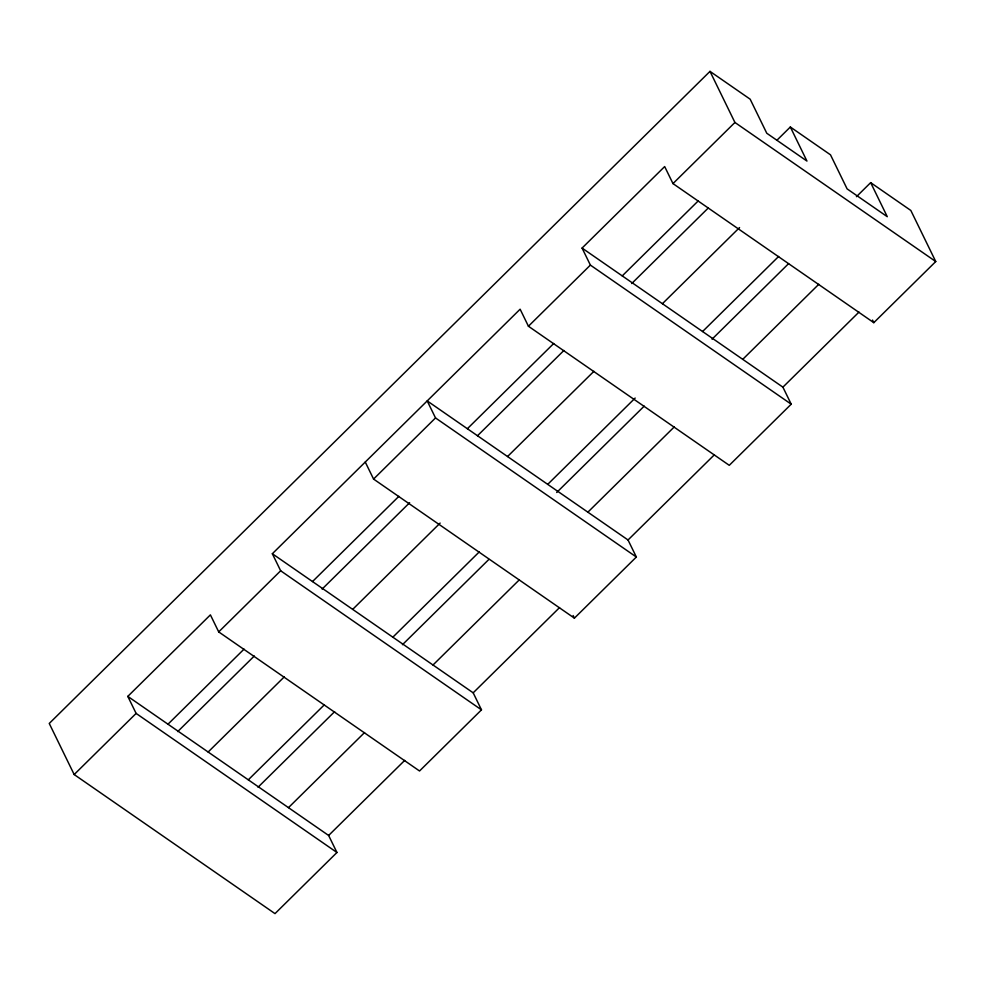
<?xml version="1.0" encoding="UTF-8"?>
<svg xmlns="http://www.w3.org/2000/svg" width="985" height="985" viewBox="0 0 985 985"><rect width="100%" height="100%" fill="white"/><g stroke="black" fill="none" stroke-linecap="round" stroke-linejoin="round"><path stroke-width="1.48" d="M777.202 139.969L790.339 127.003L806.949 161.072L766.773 133.246L750.164 99.189L710 71.376L49.25 723.458L74.171 774.542L275 913.624L336.944 852.493L328.633 835.465L127.804 696.383L210.396 614.874L218.707 631.902L419.536 770.984L481.48 709.853L473.182 692.824L272.34 553.742L520.129 309.204L528.428 326.244L729.269 465.326L791.214 404.182L782.903 387.154L582.073 248.072L664.666 166.564L672.977 183.592L873.806 322.674L935.75 261.542L910.829 210.458L870.666 182.644L856.445 196.68M74.171 774.542L136.115 713.411L127.804 696.383M218.707 631.902L280.651 570.771L272.34 553.742M373.574 479.067L435.518 417.935L427.207 400.907L628.036 539.989L636.347 557.017L574.403 618.149L373.574 479.067L365.263 462.039M528.428 326.244L590.384 265.1L582.073 248.072M672.977 183.592L734.921 122.46L710 71.376M167.979 724.197L244.046 649.127M312.516 581.556L398.876 496.329M467.37 428.721L553.73 343.494M622.237 275.899L698.316 200.817M177.719 731.584L254.29 656.01M322.12 589.079L409.637 502.707M477.466 435.776L563.888 350.488M631.705 283.545L708.289 207.983M208.143 752.011L284.209 676.941M352.679 609.37L440.135 523.072M507.546 456.535L593.906 371.32M662.4 303.712L739.563 227.56M248.306 779.824L324.385 704.755M392.843 637.184L479.202 551.957M547.709 484.361L635.165 398.051M702.576 331.526L778.642 256.457M258.045 787.212L334.629 711.65M402.446 644.707L488.88 559.418M556.697 492.488L644.215 406.115M712.044 339.185L788.616 263.611M288.47 807.651L364.548 732.569M433.006 664.998L519.366 579.783M587.873 512.175L674.232 426.948M742.739 359.34L818.806 284.271M328.633 835.465L404.712 760.383M473.182 692.824L559.542 607.597M628.036 539.989L714.396 454.762M782.903 387.154L858.982 312.085M790.339 127.003L830.503 154.83L847.112 188.886L887.276 216.7L870.666 182.644M734.921 122.46L935.75 261.542M590.384 265.1L791.214 404.182M435.518 417.935L636.347 557.017M280.651 570.771L481.48 709.853M136.115 713.411L336.944 852.493M872.525 320.063L873.806 322.674M573.122 615.526L574.403 618.149"/></g></svg>
